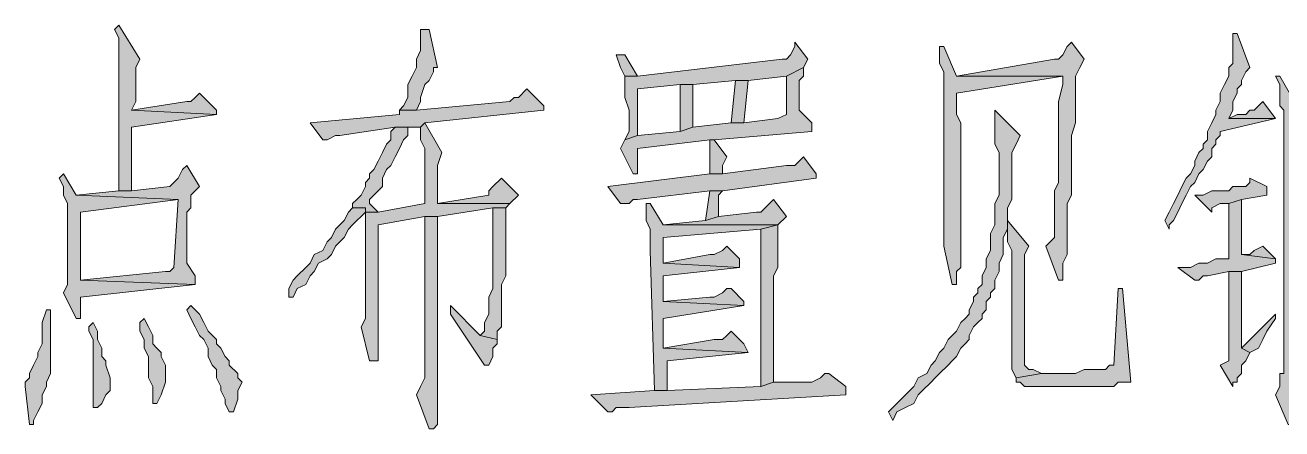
# Model space of a CAD drawing. Header units: millimetres. Extents: x 24 to 410, y 10 to 282.
# Drawn here: x 279.32 to 291.82, y 50.08 to 54.1 of the extents above; entities that cross this region are included whole.
import ezdxf

# ---------------------------------------------------------------- set-up
doc = ezdxf.new("R2010")
doc.units = ezdxf.units.MM

msp = doc.modelspace()

# ---------------------------------------------------------------- hatches: boundary and pattern name
h = msp.add_hatch(color=7)
h.dxf.hatch_style = 2
h.paths.add_polyline_path([(280.246667, 54.102), (280.204333, 54.059667), (280.246667, 53.975), (280.246667, 52.451), (280.373667, 52.451), (280.373667, 53.086), (281.220333, 53.213), (280.373667, 53.255333), (280.416, 53.34), (280.416, 53.636333), (280.416, 53.678667), (280.458333, 53.763333)])
h = msp.add_hatch(color=7)
h.dxf.hatch_style = 2
h.paths.add_polyline_path([(283.337, 54.059667), (283.252333, 54.059667), (283.252333, 53.975), (283.252333, 53.848), (283.21, 53.763333), (283.21, 53.678667), (283.167667, 53.594), (283.125333, 53.509333), (283.125333, 53.382333), (283.083, 53.297667), (283.040667, 53.255333), (283.21, 53.255333), (283.252333, 53.34), (283.252333, 53.382333), (283.294667, 53.509333), (283.337, 53.551667), (283.379333, 53.636333), (283.379333, 53.678667), (283.421667, 53.678667)])
h = msp.add_hatch(color=7)
h.dxf.hatch_style = 2
h.paths.add_polyline_path([(286.977667, 53.932667), (286.977667, 53.890333), (286.935333, 53.805667), (286.893, 53.763333), (286.850667, 53.763333), (285.411333, 53.594), (285.284333, 53.594), (285.284333, 53.551667), (285.284333, 53.382333), (285.326667, 53.255333), (285.326667, 53.043667), (285.284333, 52.959), (285.411333, 53.001333), (285.411333, 53.467), (285.834667, 53.509333), (285.961667, 53.509333), (286.385, 53.551667), (286.512, 53.551667), (286.893, 53.594), (287.062333, 53.678667), (287.104667, 53.763333)])
h = msp.add_hatch(color=7)
h.dxf.hatch_style = 2
h.paths.add_polyline_path([(289.729333, 53.932667), (289.687, 53.890333), (289.644667, 53.805667), (289.602333, 53.763333), (289.56, 53.763333), (288.586333, 53.594), (289.644667, 53.594), (289.644667, 53.509333), (289.602333, 53.34), (289.602333, 52.535667), (289.56, 52.451), (289.56, 52.07), (289.56, 51.985333), (289.475333, 51.900667), (289.602333, 51.562), (289.644667, 51.562), (289.644667, 51.604333), (289.644667, 51.731333), (289.687, 51.816), (289.687, 52.324), (289.729333, 52.408667), (289.729333, 53.001333), (289.771667, 53.128333), (289.771667, 53.594), (289.814, 53.678667), (289.856333, 53.763333)])
h = msp.add_hatch(color=7)
h.dxf.hatch_style = 2
h.paths.add_polyline_path([(291.380333, 54.017333), (291.338, 54.017333), (291.338, 53.975), (291.338, 53.721), (291.295667, 53.678667), (291.295667, 53.594), (291.253333, 53.509333), (291.211, 53.424667), (291.211, 53.34), (291.168667, 53.255333), (291.168667, 53.213), (291.126333, 53.128333), (291.084, 53.043667), (291.084, 52.959), (291.041667, 52.916667), (291.041667, 52.874333), (290.999333, 52.832), (290.957, 52.747333), (290.957, 52.705), (290.914667, 52.620333), (290.872333, 52.578), (290.83, 52.493333), (290.787667, 52.408667), (290.745333, 52.324), (290.703, 52.239333), (290.660667, 52.154667), (290.703, 52.07), (290.703, 52.112333), (290.745333, 52.154667), (290.787667, 52.239333), (290.83, 52.324), (290.872333, 52.408667), (290.914667, 52.493333), (290.957, 52.535667), (290.999333, 52.620333), (291.041667, 52.662667), (291.084, 52.747333), (291.126333, 52.789667), (291.126333, 52.874333), (291.168667, 52.916667), (291.168667, 52.959), (291.211, 53.001333), (291.211, 53.043667), (291.761333, 53.170667), (291.295667, 53.170667), (291.338, 53.255333), (291.338, 53.34), (291.380333, 53.424667), (291.380333, 53.467), (291.422667, 53.509333), (291.422667, 53.551667), (291.465, 53.636333), (291.507333, 53.678667)])
h = msp.add_hatch(color=7)
h.dxf.hatch_style = 2
h.paths.add_polyline_path([(285.284333, 53.805667), (285.199667, 53.805667), (285.242, 53.678667), (285.284333, 53.594), (285.411333, 53.594)])
h = msp.add_hatch(color=7)
h.dxf.hatch_style = 2
h.paths.add_polyline_path([(288.459333, 53.890333), (288.417, 53.890333), (288.417, 53.805667), (288.417, 53.721), (288.459333, 53.636333), (288.459333, 52.027667), (288.459333, 51.985333), (288.459333, 51.900667), (288.544, 51.519667), (288.586333, 51.519667), (288.586333, 51.562), (288.586333, 51.646667), (288.628667, 51.689), (288.628667, 53.128333), (288.586333, 53.213), (288.586333, 53.424667), (289.644667, 53.594), (288.586333, 53.594)])
h = msp.add_hatch(color=7)
h.dxf.hatch_style = 2
h.paths.add_polyline_path([(287.062333, 53.678667), (286.893, 53.594), (286.893, 53.213), (286.808333, 53.170667), (286.469667, 53.128333), (286.342667, 53.128333), (285.961667, 53.086), (285.834667, 53.043667), (285.411333, 53.001333), (285.284333, 52.959), (285.242, 52.874333), (285.369, 52.620333), (285.411333, 52.620333), (285.411333, 52.662667), (285.411333, 52.874333), (286.131, 52.959), (286.173333, 52.959), (287.147, 53.043667), (287.147, 53.128333), (287.02, 53.255333), (287.02, 53.424667), (287.02, 53.467), (287.02, 53.551667), (287.062333, 53.594)])
h = msp.add_hatch(color=7)
h.dxf.hatch_style = 2
h.paths.add_polyline_path([(286.512, 53.551667), (286.385, 53.551667), (286.342667, 53.128333), (286.469667, 53.128333)])
h = msp.add_hatch(color=7)
h.dxf.hatch_style = 2
h.paths.add_polyline_path([(291.803667, 53.594), (291.761333, 53.594), (291.803667, 53.509333), (291.803667, 53.297667), (291.846, 53.255333), (291.846, 51.519667), (291.846, 51.392667), (291.846, 50.630667), (291.803667, 50.630667), (291.803667, 50.503667), (291.761333, 50.419), (291.888333, 50.122667), (291.930667, 50.122667), (291.973, 50.588333), (291.973, 53.170667), (292.904333, 53.255333), (293.031333, 53.255333), (291.973, 53.297667)])
h = msp.add_hatch(color=7)
h.dxf.hatch_style = 2
h.paths.add_polyline_path([(281.051, 53.424667), (281.008667, 53.382333), (280.966333, 53.34), (280.924, 53.34), (280.373667, 53.255333), (281.220333, 53.213), (281.220333, 53.255333)])
h = msp.add_hatch(color=7)
h.dxf.hatch_style = 2
h.paths.add_polyline_path([(284.310667, 53.467), (284.226, 53.382333), (284.183667, 53.382333), (284.141333, 53.34), (283.21, 53.255333), (283.040667, 53.255333), (283.040667, 53.213), (282.151667, 53.128333), (282.278667, 52.959), (282.321, 52.959), (282.405667, 53.001333), (282.448, 53.001333), (282.998333, 53.086), (283.252333, 53.086), (283.294667, 53.128333), (284.48, 53.255333), (284.48, 53.297667)])
h = msp.add_hatch(color=7)
h.dxf.hatch_style = 2
h.paths.add_polyline_path([(285.961667, 53.509333), (285.834667, 53.509333), (285.834667, 53.043667), (285.961667, 53.086)])
h = msp.add_hatch(color=7)
h.dxf.hatch_style = 2
h.paths.add_polyline_path([(291.634333, 53.34), (291.592, 53.297667), (291.549667, 53.255333), (291.507333, 53.255333), (291.465, 53.213), (291.380333, 53.213), (291.295667, 53.170667), (291.761333, 53.170667)])
h = msp.add_hatch(color=7)
h.dxf.hatch_style = 2
h.paths.add_polyline_path([(288.967333, 53.255333), (288.967333, 52.916667), (289.009667, 52.832), (289.009667, 52.408667), (288.967333, 52.324), (288.967333, 52.112333), (288.925, 52.027667), (288.925, 51.858333), (288.882667, 51.773667), (288.882667, 51.689), (288.840333, 51.604333), (288.840333, 51.519667), (288.798, 51.477333), (288.798, 51.435), (288.755667, 51.392667), (288.755667, 51.350333), (288.713333, 51.265667), (288.713333, 51.223333), (288.671, 51.181), (288.628667, 51.138667), (288.586333, 51.054), (288.544, 51.011667), (288.501667, 50.969333), (288.459333, 50.884667), (288.417, 50.842333), (288.374667, 50.757667), (288.332333, 50.715333), (288.29, 50.630667), (288.205333, 50.588333), (288.163, 50.503667), (288.120667, 50.461333), (288.036, 50.376667), (287.993667, 50.334333), (287.909, 50.249667), (287.951333, 50.165), (287.993667, 50.249667), (288.078333, 50.292), (288.163, 50.334333), (288.205333, 50.419), (288.247667, 50.461333), (288.332333, 50.546), (288.374667, 50.588333), (288.417, 50.630667), (288.501667, 50.715333), (288.544, 50.757667), (288.586333, 50.8), (288.628667, 50.884667), (288.671, 50.927), (288.713333, 50.969333), (288.713333, 51.011667), (288.755667, 51.096333), (288.798, 51.138667), (288.840333, 51.181), (288.840333, 51.223333), (288.882667, 51.265667), (288.882667, 51.350333), (288.925, 51.392667), (288.925, 51.435), (288.967333, 51.477333), (288.967333, 51.562), (289.009667, 51.646667), (289.009667, 51.731333), (289.052, 51.816), (289.052, 51.985333), (289.094333, 52.07), (289.094333, 52.281667), (289.136667, 52.366333), (289.136667, 52.832), (289.179, 52.916667), (289.221333, 53.001333)])
h = msp.add_hatch(color=7)
h.dxf.hatch_style = 2
h.paths.add_polyline_path([(283.125333, 53.086), (282.998333, 53.086), (282.956, 53.043667), (282.956, 52.959), (282.913667, 52.916667), (282.871333, 52.832), (282.829, 52.747333), (282.786667, 52.662667), (282.744333, 52.620333), (282.744333, 52.578), (282.702, 52.535667), (282.702, 52.493333), (282.659667, 52.408667), (282.617333, 52.366333), (282.575, 52.324), (282.575, 52.281667), (282.702, 52.281667), (282.702, 52.239333), (282.829, 52.239333), (282.744333, 52.324), (282.744333, 52.366333), (282.786667, 52.408667), (282.829, 52.451), (282.871333, 52.493333), (282.871333, 52.578), (282.913667, 52.662667), (282.956, 52.705), (282.998333, 52.789667), (283.040667, 52.874333), (283.083, 52.959), (283.125333, 53.001333)])
h = msp.add_hatch(color=7)
h.dxf.hatch_style = 2
h.paths.add_polyline_path([(283.294667, 53.128333), (283.252333, 53.086), (283.252333, 52.959), (283.294667, 52.874333), (283.294667, 52.324), (282.829, 52.239333), (282.702, 52.239333), (282.702, 52.154667), (282.702, 51.646667), (282.702, 51.604333), (282.702, 51.181), (282.659667, 51.096333), (282.744333, 50.757667), (282.829, 50.757667), (282.829, 50.8), (282.829, 52.112333), (283.294667, 52.197), (283.421667, 52.197), (283.972, 52.281667), (284.099, 52.281667), (284.141333, 52.324), (283.421667, 52.324), (283.421667, 52.366333), (283.421667, 52.705), (283.464, 52.832)])
h = msp.add_hatch(color=7)
h.dxf.hatch_style = 2
h.paths.add_polyline_path([(286.173333, 52.959), (286.131, 52.959), (286.131, 52.916667), (286.131, 52.620333), (286.258, 52.620333), (286.258, 52.705), (286.300333, 52.789667)])
h = msp.add_hatch(color=7)
h.dxf.hatch_style = 2
h.paths.add_polyline_path([(280.924, 52.705), (280.881667, 52.662667), (280.839333, 52.578), (280.797, 52.535667), (280.754667, 52.493333), (280.373667, 52.451), (280.246667, 52.451), (279.823333, 52.408667), (280.839333, 52.366333), (280.797, 51.689), (280.754667, 51.646667), (280.712333, 51.646667), (279.865667, 51.562), (281.008667, 51.519667), (281.008667, 51.604333), (280.924, 51.731333), (280.924, 52.239333), (280.966333, 52.281667), (280.966333, 52.366333), (280.966333, 52.408667), (281.051, 52.493333)])
h = msp.add_hatch(color=7)
h.dxf.hatch_style = 2
h.paths.add_polyline_path([(287.062333, 52.789667), (287.02, 52.747333), (286.977667, 52.705), (286.893, 52.705), (286.258, 52.620333), (286.131, 52.620333), (285.115, 52.493333), (285.242, 52.324), (285.326667, 52.324), (285.369, 52.366333), (285.411333, 52.366333), (286.131, 52.451), (286.258, 52.451), (287.189333, 52.578), (287.189333, 52.620333)])
h = msp.add_hatch(color=7)
h.dxf.hatch_style = 2
h.paths.add_polyline_path([(279.696333, 52.620333), (279.654, 52.578), (279.696333, 52.493333), (279.696333, 52.408667), (279.738667, 52.324), (279.738667, 51.519667), (279.696333, 51.435), (279.823333, 51.181), (279.865667, 51.181), (279.865667, 51.265667), (279.865667, 51.392667), (281.008667, 51.519667), (279.865667, 51.562), (279.865667, 52.239333), (280.839333, 52.366333), (279.823333, 52.408667)])
h = msp.add_hatch(color=7)
h.dxf.hatch_style = 2
h.paths.add_polyline_path([(284.056667, 52.578), (283.972, 52.493333), (283.929667, 52.451), (283.929667, 52.408667), (283.421667, 52.324), (284.141333, 52.324), (284.226, 52.408667)])
h = msp.add_hatch(color=7)
h.dxf.hatch_style = 2
h.paths.add_polyline_path([(291.507333, 52.578), (291.507333, 52.535667), (291.465, 52.493333), (291.338, 52.493333), (291.295667, 52.451), (291.126333, 52.451), (291.041667, 52.408667), (290.957, 52.408667), (291.126333, 52.239333), (291.126333, 52.281667), (291.211, 52.324), (291.295667, 52.324), (291.422667, 52.366333), (291.676667, 52.408667), (291.676667, 52.493333)])
h = msp.add_hatch(color=7)
h.dxf.hatch_style = 2
h.paths.add_polyline_path([(286.258, 52.451), (286.131, 52.451), (286.088667, 52.154667), (286.215667, 52.197), (286.215667, 52.408667)])
h = msp.add_hatch(color=7)
h.dxf.hatch_style = 2
h.paths.add_polyline_path([(285.538333, 52.324), (285.496, 52.324), (285.496, 52.281667), (285.496, 52.154667), (285.538333, 52.07), (285.538333, 51.858333), (285.580667, 50.461333), (285.707667, 50.461333), (285.707667, 50.503667), (285.707667, 50.757667), (286.512, 50.842333), (285.665333, 50.884667), (285.665333, 51.181), (286.469667, 51.308), (285.665333, 51.350333), (285.665333, 51.604333), (286.427333, 51.689), (285.665333, 51.731333), (285.665333, 51.985333), (286.639, 52.07), (286.808333, 52.112333), (285.665333, 52.112333)])
h = msp.add_hatch(color=7)
h.dxf.hatch_style = 2
h.paths.add_polyline_path([(286.766, 52.366333), (286.681333, 52.281667), (286.639, 52.239333), (286.596667, 52.239333), (286.215667, 52.197), (286.088667, 52.154667), (285.665333, 52.112333), (286.808333, 52.112333), (286.893, 52.197)])
h = msp.add_hatch(color=7)
h.dxf.hatch_style = 2
h.paths.add_polyline_path([(291.422667, 52.366333), (291.295667, 52.324), (291.295667, 51.773667), (291.253333, 51.773667), (291.168667, 51.773667), (291.084, 51.731333), (290.999333, 51.731333), (290.914667, 51.689), (290.787667, 51.689), (290.957, 51.562), (290.999333, 51.562), (291.041667, 51.604333), (291.084, 51.604333), (291.295667, 51.646667), (291.422667, 51.646667), (291.761333, 51.731333), (291.761333, 51.773667), (291.422667, 51.816)])
h = msp.add_hatch(color=7)
h.dxf.hatch_style = 2
h.paths.add_polyline_path([(282.575, 52.281667), (282.532667, 52.239333), (282.490333, 52.154667), (282.448, 52.112333), (282.405667, 52.07), (282.363333, 51.985333), (282.321, 51.943), (282.278667, 51.858333), (282.194, 51.816), (282.151667, 51.731333), (282.109333, 51.689), (282.024667, 51.604333), (281.982333, 51.562), (281.94, 51.477333), (281.94, 51.392667), (281.982333, 51.392667), (282.024667, 51.477333), (282.109333, 51.519667), (282.151667, 51.604333), (282.194, 51.646667), (282.236333, 51.731333), (282.321, 51.773667), (282.363333, 51.816), (282.405667, 51.900667), (282.448, 51.943), (282.490333, 51.985333), (282.532667, 52.07), (282.575, 52.112333), (282.617333, 52.154667), (282.659667, 52.197), (282.702, 52.239333), (282.702, 52.281667)])
h = msp.add_hatch(color=7)
h.dxf.hatch_style = 2
h.paths.add_polyline_path([(283.421667, 52.197), (283.294667, 52.197), (283.294667, 52.07), (283.294667, 50.588333), (283.252333, 50.503667), (283.21, 50.419), (283.337, 50.080333), (283.379333, 50.080333), (283.421667, 50.122667), (283.421667, 50.249667)])
h = msp.add_hatch(color=7)
h.dxf.hatch_style = 2
h.paths.add_polyline_path([(284.099, 52.281667), (283.972, 52.281667), (283.972, 52.197), (283.972, 51.477333), (283.929667, 51.392667), (283.929667, 51.223333), (283.887333, 51.138667), (283.887333, 51.054), (283.845, 51.011667), (284.014333, 50.969333), (284.014333, 51.054), (284.056667, 51.096333), (284.056667, 51.519667), (284.099, 51.604333)])
h = msp.add_hatch(color=7)
h.dxf.hatch_style = 2
h.paths.add_polyline_path([(286.808333, 52.112333), (286.639, 52.07), (286.639, 50.503667), (286.766, 50.546), (286.766, 51.604333), (286.808333, 51.689)])
h = msp.add_hatch(color=7)
h.dxf.hatch_style = 2
h.paths.add_polyline_path([(289.094333, 52.154667), (289.094333, 51.943), (289.136667, 51.858333), (289.136667, 50.673), (289.179, 50.588333), (289.433, 50.630667), (289.348333, 50.673), (289.306, 50.673), (289.263667, 50.715333), (289.263667, 51.604333), (289.263667, 51.689), (289.263667, 51.816), (289.306, 51.900667)])
h = msp.add_hatch(color=7)
h.dxf.hatch_style = 2
h.paths.add_polyline_path([(286.300333, 51.900667), (286.258, 51.858333), (286.173333, 51.816), (286.131, 51.816), (285.665333, 51.731333), (286.427333, 51.689), (286.427333, 51.773667)])
h = msp.add_hatch(color=7)
h.dxf.hatch_style = 2
h.paths.add_polyline_path([(291.634333, 51.900667), (291.549667, 51.858333), (291.507333, 51.816), (291.422667, 51.816), (291.761333, 51.773667)])
h = msp.add_hatch(color=7)
h.dxf.hatch_style = 2
h.paths.add_polyline_path([(291.422667, 51.646667), (291.295667, 51.646667), (291.295667, 50.757667), (291.211, 50.715333), (291.338, 50.503667), (291.338, 50.546), (291.380333, 50.546), (291.380333, 50.588333), (291.422667, 50.630667), (291.422667, 50.715333), (291.465, 50.757667), (291.507333, 50.842333), (291.422667, 50.884667)])
h = msp.add_hatch(color=7)
h.dxf.hatch_style = 2
h.paths.add_polyline_path([(286.342667, 51.477333), (286.300333, 51.477333), (286.258, 51.435), (286.173333, 51.392667), (286.131, 51.392667), (285.665333, 51.350333), (286.469667, 51.308), (286.469667, 51.350333)])
h = msp.add_hatch(color=7)
h.dxf.hatch_style = 2
h.paths.add_polyline_path([(290.237333, 51.477333), (290.195, 51.477333), (290.152667, 50.715333), (290.110333, 50.715333), (290.068, 50.673), (289.856333, 50.673), (289.771667, 50.630667), (289.433, 50.630667), (289.179, 50.588333), (289.179, 50.546), (289.221333, 50.546), (289.263667, 50.503667), (290.152667, 50.503667), (290.195, 50.546), (290.322, 50.546)])
h = msp.add_hatch(color=7)
h.dxf.hatch_style = 2
h.paths.add_polyline_path([(280.966333, 51.308), (280.924, 51.265667), (280.966333, 51.181), (281.008667, 51.096333), (281.051, 51.011667), (281.093333, 50.969333), (281.135667, 50.884667), (281.135667, 50.8), (281.178, 50.715333), (281.220333, 50.673), (281.220333, 50.588333), (281.262667, 50.503667), (281.262667, 50.461333), (281.305, 50.376667), (281.305, 50.334333), (281.347333, 50.249667), (281.389667, 50.249667), (281.432, 50.376667), (281.432, 50.461333), (281.474333, 50.546), (281.432, 50.588333), (281.432, 50.630667), (281.347333, 50.715333), (281.347333, 50.757667), (281.305, 50.8), (281.262667, 50.884667), (281.220333, 50.927), (281.220333, 50.969333), (281.135667, 51.054), (281.093333, 51.138667), (281.051, 51.223333)])
h = msp.add_hatch(color=7)
h.dxf.hatch_style = 2
h.paths.add_polyline_path([(283.548667, 51.308), (283.548667, 51.223333), (283.887333, 50.715333), (283.929667, 50.715333), (283.972, 50.8), (283.972, 50.884667), (284.014333, 50.927), (284.014333, 50.969333), (283.845, 51.011667)])
h = msp.add_hatch(color=7)
h.dxf.hatch_style = 2
h.paths.add_polyline_path([(279.569333, 51.265667), (279.527, 51.265667), (279.484667, 51.138667), (279.484667, 50.927), (279.442333, 50.842333), (279.442333, 50.8), (279.4, 50.715333), (279.357667, 50.630667), (279.357667, 50.588333), (279.315333, 50.546), (279.315333, 50.503667), (279.357667, 50.122667), (279.4, 50.122667), (279.4, 50.165), (279.442333, 50.249667), (279.484667, 50.334333), (279.484667, 50.419), (279.527, 50.503667), (279.527, 50.546), (279.569333, 50.630667), (279.569333, 50.842333), (279.569333, 50.927)])
h = msp.add_hatch(color=7)
h.dxf.hatch_style = 2
h.paths.add_polyline_path([(280.500667, 51.181), (280.458333, 51.138667), (280.458333, 51.054), (280.500667, 50.969333), (280.500667, 50.884667), (280.543, 50.8), (280.543, 50.588333), (280.585333, 50.503667), (280.585333, 50.334333), (280.627667, 50.334333), (280.67, 50.419), (280.712333, 50.546), (280.712333, 50.715333), (280.67, 50.8), (280.67, 50.842333), (280.627667, 50.884667), (280.585333, 50.927), (280.585333, 51.011667), (280.543, 51.096333)])
h = msp.add_hatch(color=7)
h.dxf.hatch_style = 2
h.paths.add_polyline_path([(291.761333, 51.223333), (291.422667, 50.884667), (291.507333, 50.842333), (291.592, 50.884667), (291.634333, 50.969333), (291.676667, 51.054), (291.761333, 51.181)])
h = msp.add_hatch(color=7)
h.dxf.hatch_style = 2
h.paths.add_polyline_path([(279.992667, 51.138667), (279.950333, 51.096333), (279.950333, 51.054), (279.992667, 50.969333), (279.992667, 50.292), (280.035, 50.292), (280.077333, 50.334333), (280.119667, 50.419), (280.162, 50.461333), (280.162, 50.588333), (280.119667, 50.715333), (280.119667, 50.757667), (280.077333, 50.8), (280.077333, 50.884667), (280.035, 50.969333), (280.035, 51.054)])
h = msp.add_hatch(color=7)
h.dxf.hatch_style = 2
h.paths.add_polyline_path([(286.342667, 51.054), (286.300333, 51.011667), (286.258, 50.969333), (286.173333, 50.969333), (285.665333, 50.884667), (286.512, 50.842333), (286.469667, 50.927)])
h = msp.add_hatch(color=7)
h.dxf.hatch_style = 2
h.paths.add_polyline_path([(287.316333, 50.630667), (287.274, 50.630667), (287.231667, 50.588333), (287.147, 50.546), (286.766, 50.546), (286.639, 50.503667), (285.707667, 50.461333), (285.580667, 50.461333), (284.945667, 50.419), (285.115, 50.249667), (285.157333, 50.249667), (285.199667, 50.292), (285.326667, 50.292), (287.485667, 50.419), (287.485667, 50.503667)])

# ---------------------------------------------------------------- linework, layer by layer
at = {"color": 7, "lineweight": 0}
for points in [[(280.246667, 54.102), (280.204333, 54.059667), (280.246667, 53.975), (280.246667, 52.451), (280.373667, 52.451), (280.373667, 53.086), (281.220333, 53.213), (280.373667, 53.255333), (280.416, 53.34), (280.416, 53.636333), (280.416, 53.678667), (280.458333, 53.763333)], [(283.337, 54.059667), (283.252333, 54.059667), (283.252333, 53.975), (283.252333, 53.848), (283.21, 53.763333), (283.21, 53.678667), (283.167667, 53.594), (283.125333, 53.509333), (283.125333, 53.382333), (283.083, 53.297667), (283.040667, 53.255333), (283.21, 53.255333), (283.252333, 53.34), (283.252333, 53.382333), (283.294667, 53.509333), (283.337, 53.551667), (283.379333, 53.636333), (283.379333, 53.678667), (283.421667, 53.678667)], [(286.977667, 53.932667), (286.977667, 53.890333), (286.935333, 53.805667), (286.893, 53.763333), (286.850667, 53.763333), (285.411333, 53.594), (285.284333, 53.594), (285.284333, 53.551667), (285.284333, 53.382333), (285.326667, 53.255333), (285.326667, 53.043667), (285.284333, 52.959), (285.411333, 53.001333), (285.411333, 53.467), (285.834667, 53.509333), (285.961667, 53.509333), (286.385, 53.551667), (286.512, 53.551667), (286.893, 53.594), (287.062333, 53.678667), (287.104667, 53.763333)], [(289.729333, 53.932667), (289.687, 53.890333), (289.644667, 53.805667), (289.602333, 53.763333), (289.56, 53.763333), (288.586333, 53.594), (289.644667, 53.594), (289.644667, 53.509333), (289.602333, 53.34), (289.602333, 52.535667), (289.56, 52.451), (289.56, 52.07), (289.56, 51.985333), (289.475333, 51.900667), (289.602333, 51.562), (289.644667, 51.562), (289.644667, 51.604333), (289.644667, 51.731333), (289.687, 51.816), (289.687, 52.324), (289.729333, 52.408667), (289.729333, 53.001333), (289.771667, 53.128333), (289.771667, 53.594), (289.814, 53.678667), (289.856333, 53.763333)], [(291.380333, 54.017333), (291.338, 54.017333), (291.338, 53.975), (291.338, 53.721), (291.295667, 53.678667), (291.295667, 53.594), (291.253333, 53.509333), (291.211, 53.424667), (291.211, 53.34), (291.168667, 53.255333), (291.168667, 53.213), (291.126333, 53.128333), (291.084, 53.043667), (291.084, 52.959), (291.041667, 52.916667), (291.041667, 52.874333), (290.999333, 52.832), (290.957, 52.747333), (290.957, 52.705), (290.914667, 52.620333), (290.872333, 52.578), (290.83, 52.493333), (290.787667, 52.408667), (290.745333, 52.324), (290.703, 52.239333), (290.660667, 52.154667), (290.703, 52.07), (290.703, 52.112333), (290.745333, 52.154667), (290.787667, 52.239333), (290.83, 52.324), (290.872333, 52.408667), (290.914667, 52.493333), (290.957, 52.535667), (290.999333, 52.620333), (291.041667, 52.662667), (291.084, 52.747333), (291.126333, 52.789667), (291.126333, 52.874333), (291.168667, 52.916667), (291.168667, 52.959), (291.211, 53.001333), (291.211, 53.043667), (291.761333, 53.170667), (291.295667, 53.170667), (291.338, 53.255333), (291.338, 53.34), (291.380333, 53.424667), (291.380333, 53.467), (291.422667, 53.509333), (291.422667, 53.551667), (291.465, 53.636333), (291.507333, 53.678667)], [(285.284333, 53.805667), (285.199667, 53.805667), (285.242, 53.678667), (285.284333, 53.594), (285.411333, 53.594)], [(288.459333, 53.890333), (288.417, 53.890333), (288.417, 53.805667), (288.417, 53.721), (288.459333, 53.636333), (288.459333, 52.027667), (288.459333, 51.985333), (288.459333, 51.900667), (288.544, 51.519667), (288.586333, 51.519667), (288.586333, 51.562), (288.586333, 51.646667), (288.628667, 51.689), (288.628667, 53.128333), (288.586333, 53.213), (288.586333, 53.424667), (289.644667, 53.594), (288.586333, 53.594)], [(287.062333, 53.678667), (286.893, 53.594), (286.893, 53.213), (286.808333, 53.170667), (286.469667, 53.128333), (286.342667, 53.128333), (285.961667, 53.086), (285.834667, 53.043667), (285.411333, 53.001333), (285.284333, 52.959), (285.242, 52.874333), (285.369, 52.620333), (285.411333, 52.620333), (285.411333, 52.662667), (285.411333, 52.874333), (286.131, 52.959), (286.173333, 52.959), (287.147, 53.043667), (287.147, 53.128333), (287.02, 53.255333), (287.02, 53.424667), (287.02, 53.467), (287.02, 53.551667), (287.062333, 53.594)], [(286.512, 53.551667), (286.385, 53.551667), (286.342667, 53.128333), (286.469667, 53.128333)], [(291.803667, 53.594), (291.761333, 53.594), (291.803667, 53.509333), (291.803667, 53.297667), (291.846, 53.255333), (291.846, 51.519667), (291.846, 51.392667), (291.846, 50.630667), (291.803667, 50.630667), (291.803667, 50.503667), (291.761333, 50.419), (291.888333, 50.122667), (291.930667, 50.122667), (291.973, 50.588333), (291.973, 53.170667), (292.904333, 53.255333), (293.031333, 53.255333), (291.973, 53.297667)], [(281.051, 53.424667), (281.008667, 53.382333), (280.966333, 53.34), (280.924, 53.34), (280.373667, 53.255333), (281.220333, 53.213), (281.220333, 53.255333)], [(284.310667, 53.467), (284.226, 53.382333), (284.183667, 53.382333), (284.141333, 53.34), (283.21, 53.255333), (283.040667, 53.255333), (283.040667, 53.213), (282.151667, 53.128333), (282.278667, 52.959), (282.321, 52.959), (282.405667, 53.001333), (282.448, 53.001333), (282.998333, 53.086), (283.252333, 53.086), (283.294667, 53.128333), (284.48, 53.255333), (284.48, 53.297667)], [(285.961667, 53.509333), (285.834667, 53.509333), (285.834667, 53.043667), (285.961667, 53.086)], [(291.634333, 53.34), (291.592, 53.297667), (291.549667, 53.255333), (291.507333, 53.255333), (291.465, 53.213), (291.380333, 53.213), (291.295667, 53.170667), (291.761333, 53.170667)], [(288.967333, 53.255333), (288.967333, 52.916667), (289.009667, 52.832), (289.009667, 52.408667), (288.967333, 52.324), (288.967333, 52.112333), (288.925, 52.027667), (288.925, 51.858333), (288.882667, 51.773667), (288.882667, 51.689), (288.840333, 51.604333), (288.840333, 51.519667), (288.798, 51.477333), (288.798, 51.435), (288.755667, 51.392667), (288.755667, 51.350333), (288.713333, 51.265667), (288.713333, 51.223333), (288.671, 51.181), (288.628667, 51.138667), (288.586333, 51.054), (288.544, 51.011667), (288.501667, 50.969333), (288.459333, 50.884667), (288.417, 50.842333), (288.374667, 50.757667), (288.332333, 50.715333), (288.29, 50.630667), (288.205333, 50.588333), (288.163, 50.503667), (288.120667, 50.461333), (288.036, 50.376667), (287.993667, 50.334333), (287.909, 50.249667), (287.951333, 50.165), (287.993667, 50.249667), (288.078333, 50.292), (288.163, 50.334333), (288.205333, 50.419), (288.247667, 50.461333), (288.332333, 50.546), (288.374667, 50.588333), (288.417, 50.630667), (288.501667, 50.715333), (288.544, 50.757667), (288.586333, 50.8), (288.628667, 50.884667), (288.671, 50.927), (288.713333, 50.969333), (288.713333, 51.011667), (288.755667, 51.096333), (288.798, 51.138667), (288.840333, 51.181), (288.840333, 51.223333), (288.882667, 51.265667), (288.882667, 51.350333), (288.925, 51.392667), (288.925, 51.435), (288.967333, 51.477333), (288.967333, 51.562), (289.009667, 51.646667), (289.009667, 51.731333), (289.052, 51.816), (289.052, 51.985333), (289.094333, 52.07), (289.094333, 52.281667), (289.136667, 52.366333), (289.136667, 52.832), (289.179, 52.916667), (289.221333, 53.001333)], [(283.125333, 53.086), (282.998333, 53.086), (282.956, 53.043667), (282.956, 52.959), (282.913667, 52.916667), (282.871333, 52.832), (282.829, 52.747333), (282.786667, 52.662667), (282.744333, 52.620333), (282.744333, 52.578), (282.702, 52.535667), (282.702, 52.493333), (282.659667, 52.408667), (282.617333, 52.366333), (282.575, 52.324), (282.575, 52.281667), (282.702, 52.281667), (282.702, 52.239333), (282.829, 52.239333), (282.744333, 52.324), (282.744333, 52.366333), (282.786667, 52.408667), (282.829, 52.451), (282.871333, 52.493333), (282.871333, 52.578), (282.913667, 52.662667), (282.956, 52.705), (282.998333, 52.789667), (283.040667, 52.874333), (283.083, 52.959), (283.125333, 53.001333)], [(283.294667, 53.128333), (283.252333, 53.086), (283.252333, 52.959), (283.294667, 52.874333), (283.294667, 52.324), (282.829, 52.239333), (282.702, 52.239333), (282.702, 52.154667), (282.702, 51.646667), (282.702, 51.604333), (282.702, 51.181), (282.659667, 51.096333), (282.744333, 50.757667), (282.829, 50.757667), (282.829, 50.8), (282.829, 52.112333), (283.294667, 52.197), (283.421667, 52.197), (283.972, 52.281667), (284.099, 52.281667), (284.141333, 52.324), (283.421667, 52.324), (283.421667, 52.366333), (283.421667, 52.705), (283.464, 52.832)], [(286.173333, 52.959), (286.131, 52.959), (286.131, 52.916667), (286.131, 52.620333), (286.258, 52.620333), (286.258, 52.705), (286.300333, 52.789667)], [(280.924, 52.705), (280.881667, 52.662667), (280.839333, 52.578), (280.797, 52.535667), (280.754667, 52.493333), (280.373667, 52.451), (280.246667, 52.451), (279.823333, 52.408667), (280.839333, 52.366333), (280.797, 51.689), (280.754667, 51.646667), (280.712333, 51.646667), (279.865667, 51.562), (281.008667, 51.519667), (281.008667, 51.604333), (280.924, 51.731333), (280.924, 52.239333), (280.966333, 52.281667), (280.966333, 52.366333), (280.966333, 52.408667), (281.051, 52.493333)], [(287.062333, 52.789667), (287.02, 52.747333), (286.977667, 52.705), (286.893, 52.705), (286.258, 52.620333), (286.131, 52.620333), (285.115, 52.493333), (285.242, 52.324), (285.326667, 52.324), (285.369, 52.366333), (285.411333, 52.366333), (286.131, 52.451), (286.258, 52.451), (287.189333, 52.578), (287.189333, 52.620333)], [(279.696333, 52.620333), (279.654, 52.578), (279.696333, 52.493333), (279.696333, 52.408667), (279.738667, 52.324), (279.738667, 51.519667), (279.696333, 51.435), (279.823333, 51.181), (279.865667, 51.181), (279.865667, 51.265667), (279.865667, 51.392667), (281.008667, 51.519667), (279.865667, 51.562), (279.865667, 52.239333), (280.839333, 52.366333), (279.823333, 52.408667)], [(284.056667, 52.578), (283.972, 52.493333), (283.929667, 52.451), (283.929667, 52.408667), (283.421667, 52.324), (284.141333, 52.324), (284.226, 52.408667)], [(291.507333, 52.578), (291.507333, 52.535667), (291.465, 52.493333), (291.338, 52.493333), (291.295667, 52.451), (291.126333, 52.451), (291.041667, 52.408667), (290.957, 52.408667), (291.126333, 52.239333), (291.126333, 52.281667), (291.211, 52.324), (291.295667, 52.324), (291.422667, 52.366333), (291.676667, 52.408667), (291.676667, 52.493333)], [(286.258, 52.451), (286.131, 52.451), (286.088667, 52.154667), (286.215667, 52.197), (286.215667, 52.408667)], [(285.538333, 52.324), (285.496, 52.324), (285.496, 52.281667), (285.496, 52.154667), (285.538333, 52.07), (285.538333, 51.858333), (285.580667, 50.461333), (285.707667, 50.461333), (285.707667, 50.503667), (285.707667, 50.757667), (286.512, 50.842333), (285.665333, 50.884667), (285.665333, 51.181), (286.469667, 51.308), (285.665333, 51.350333), (285.665333, 51.604333), (286.427333, 51.689), (285.665333, 51.731333), (285.665333, 51.985333), (286.639, 52.07), (286.808333, 52.112333), (285.665333, 52.112333)], [(286.766, 52.366333), (286.681333, 52.281667), (286.639, 52.239333), (286.596667, 52.239333), (286.215667, 52.197), (286.088667, 52.154667), (285.665333, 52.112333), (286.808333, 52.112333), (286.893, 52.197)], [(291.422667, 52.366333), (291.295667, 52.324), (291.295667, 51.773667), (291.253333, 51.773667), (291.168667, 51.773667), (291.084, 51.731333), (290.999333, 51.731333), (290.914667, 51.689), (290.787667, 51.689), (290.957, 51.562), (290.999333, 51.562), (291.041667, 51.604333), (291.084, 51.604333), (291.295667, 51.646667), (291.422667, 51.646667), (291.761333, 51.731333), (291.761333, 51.773667), (291.422667, 51.816)], [(282.575, 52.281667), (282.532667, 52.239333), (282.490333, 52.154667), (282.448, 52.112333), (282.405667, 52.07), (282.363333, 51.985333), (282.321, 51.943), (282.278667, 51.858333), (282.194, 51.816), (282.151667, 51.731333), (282.109333, 51.689), (282.024667, 51.604333), (281.982333, 51.562), (281.94, 51.477333), (281.94, 51.392667), (281.982333, 51.392667), (282.024667, 51.477333), (282.109333, 51.519667), (282.151667, 51.604333), (282.194, 51.646667), (282.236333, 51.731333), (282.321, 51.773667), (282.363333, 51.816), (282.405667, 51.900667), (282.448, 51.943), (282.490333, 51.985333), (282.532667, 52.07), (282.575, 52.112333), (282.617333, 52.154667), (282.659667, 52.197), (282.702, 52.239333), (282.702, 52.281667)], [(283.421667, 52.197), (283.294667, 52.197), (283.294667, 52.07), (283.294667, 50.588333), (283.252333, 50.503667), (283.21, 50.419), (283.337, 50.080333), (283.379333, 50.080333), (283.421667, 50.122667), (283.421667, 50.249667)], [(284.099, 52.281667), (283.972, 52.281667), (283.972, 52.197), (283.972, 51.477333), (283.929667, 51.392667), (283.929667, 51.223333), (283.887333, 51.138667), (283.887333, 51.054), (283.845, 51.011667), (284.014333, 50.969333), (284.014333, 51.054), (284.056667, 51.096333), (284.056667, 51.519667), (284.099, 51.604333)], [(286.808333, 52.112333), (286.639, 52.07), (286.639, 50.503667), (286.766, 50.546), (286.766, 51.604333), (286.808333, 51.689)], [(289.094333, 52.154667), (289.094333, 51.943), (289.136667, 51.858333), (289.136667, 50.673), (289.179, 50.588333), (289.433, 50.630667), (289.348333, 50.673), (289.306, 50.673), (289.263667, 50.715333), (289.263667, 51.604333), (289.263667, 51.689), (289.263667, 51.816), (289.306, 51.900667)], [(286.300333, 51.900667), (286.258, 51.858333), (286.173333, 51.816), (286.131, 51.816), (285.665333, 51.731333), (286.427333, 51.689), (286.427333, 51.773667)], [(291.634333, 51.900667), (291.549667, 51.858333), (291.507333, 51.816), (291.422667, 51.816), (291.761333, 51.773667)], [(291.422667, 51.646667), (291.295667, 51.646667), (291.295667, 50.757667), (291.211, 50.715333), (291.338, 50.503667), (291.338, 50.546), (291.380333, 50.546), (291.380333, 50.588333), (291.422667, 50.630667), (291.422667, 50.715333), (291.465, 50.757667), (291.507333, 50.842333), (291.422667, 50.884667)], [(286.342667, 51.477333), (286.300333, 51.477333), (286.258, 51.435), (286.173333, 51.392667), (286.131, 51.392667), (285.665333, 51.350333), (286.469667, 51.308), (286.469667, 51.350333)], [(290.237333, 51.477333), (290.195, 51.477333), (290.152667, 50.715333), (290.110333, 50.715333), (290.068, 50.673), (289.856333, 50.673), (289.771667, 50.630667), (289.433, 50.630667), (289.179, 50.588333), (289.179, 50.546), (289.221333, 50.546), (289.263667, 50.503667), (290.152667, 50.503667), (290.195, 50.546), (290.322, 50.546)], [(280.966333, 51.308), (280.924, 51.265667), (280.966333, 51.181), (281.008667, 51.096333), (281.051, 51.011667), (281.093333, 50.969333), (281.135667, 50.884667), (281.135667, 50.8), (281.178, 50.715333), (281.220333, 50.673), (281.220333, 50.588333), (281.262667, 50.503667), (281.262667, 50.461333), (281.305, 50.376667), (281.305, 50.334333), (281.347333, 50.249667), (281.389667, 50.249667), (281.432, 50.376667), (281.432, 50.461333), (281.474333, 50.546), (281.432, 50.588333), (281.432, 50.630667), (281.347333, 50.715333), (281.347333, 50.757667), (281.305, 50.8), (281.262667, 50.884667), (281.220333, 50.927), (281.220333, 50.969333), (281.135667, 51.054), (281.093333, 51.138667), (281.051, 51.223333)], [(283.548667, 51.308), (283.548667, 51.223333), (283.887333, 50.715333), (283.929667, 50.715333), (283.972, 50.8), (283.972, 50.884667), (284.014333, 50.927), (284.014333, 50.969333), (283.845, 51.011667)], [(279.569333, 51.265667), (279.527, 51.265667), (279.484667, 51.138667), (279.484667, 50.927), (279.442333, 50.842333), (279.442333, 50.8), (279.4, 50.715333), (279.357667, 50.630667), (279.357667, 50.588333), (279.315333, 50.546), (279.315333, 50.503667), (279.357667, 50.122667), (279.4, 50.122667), (279.4, 50.165), (279.442333, 50.249667), (279.484667, 50.334333), (279.484667, 50.419), (279.527, 50.503667), (279.527, 50.546), (279.569333, 50.630667), (279.569333, 50.842333), (279.569333, 50.927)], [(280.500667, 51.181), (280.458333, 51.138667), (280.458333, 51.054), (280.500667, 50.969333), (280.500667, 50.884667), (280.543, 50.8), (280.543, 50.588333), (280.585333, 50.503667), (280.585333, 50.334333), (280.627667, 50.334333), (280.67, 50.419), (280.712333, 50.546), (280.712333, 50.715333), (280.67, 50.8), (280.67, 50.842333), (280.627667, 50.884667), (280.585333, 50.927), (280.585333, 51.011667), (280.543, 51.096333)], [(291.761333, 51.223333), (291.422667, 50.884667), (291.507333, 50.842333), (291.592, 50.884667), (291.634333, 50.969333), (291.676667, 51.054), (291.761333, 51.181)], [(279.992667, 51.138667), (279.950333, 51.096333), (279.950333, 51.054), (279.992667, 50.969333), (279.992667, 50.292), (280.035, 50.292), (280.077333, 50.334333), (280.119667, 50.419), (280.162, 50.461333), (280.162, 50.588333), (280.119667, 50.715333), (280.119667, 50.757667), (280.077333, 50.8), (280.077333, 50.884667), (280.035, 50.969333), (280.035, 51.054)], [(286.342667, 51.054), (286.300333, 51.011667), (286.258, 50.969333), (286.173333, 50.969333), (285.665333, 50.884667), (286.512, 50.842333), (286.469667, 50.927)], [(287.316333, 50.630667), (287.274, 50.630667), (287.231667, 50.588333), (287.147, 50.546), (286.766, 50.546), (286.639, 50.503667), (285.707667, 50.461333), (285.580667, 50.461333), (284.945667, 50.419), (285.115, 50.249667), (285.157333, 50.249667), (285.199667, 50.292), (285.326667, 50.292), (287.485667, 50.419), (287.485667, 50.503667)]]:
    msp.add_lwpolyline(points, close=True, dxfattribs=at)

doc.saveas('drawing.dxf')
